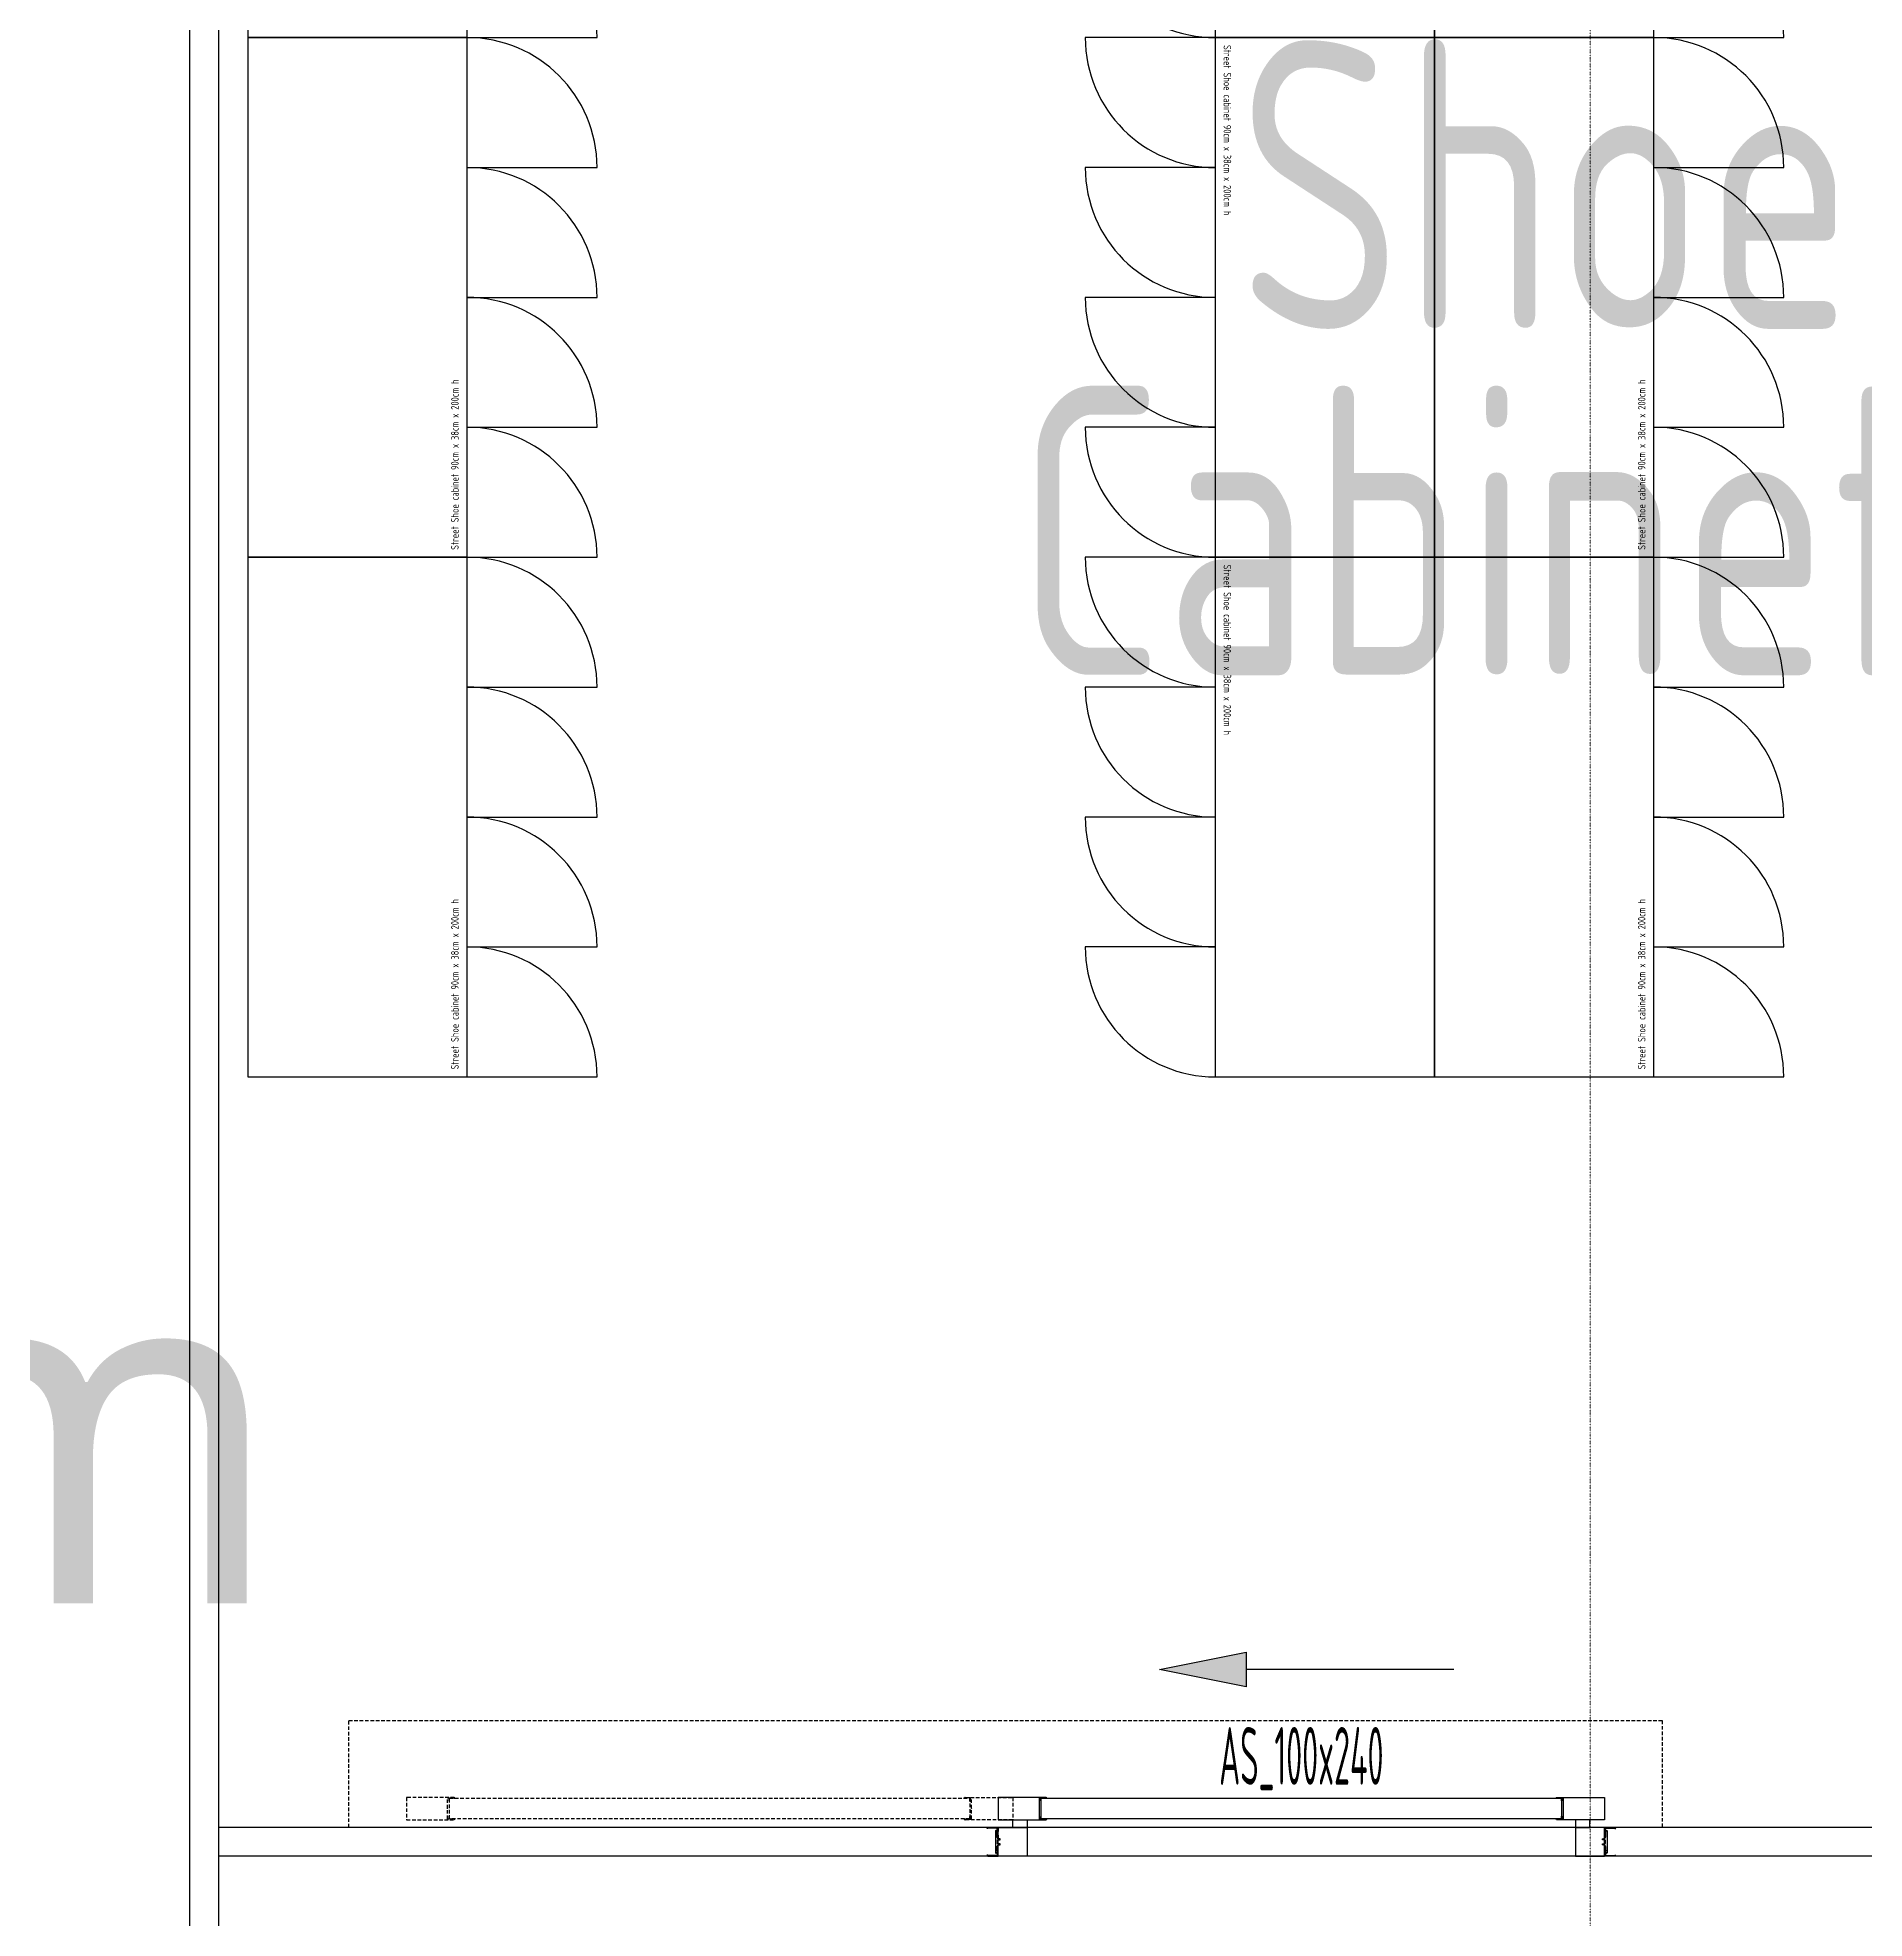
# Model space of a CAD drawing. Extents: x -32000 to 290600, y -111057 to 131250.
# Drawn here: x 258911 to 262075, y 7067 to 10325 of the extents above; entities that cross this region are included whole.
import ezdxf
from ezdxf.enums import TextEntityAlignment as Align

# ---------------------------------------------------------------- set-up
doc = ezdxf.new("R2010")
doc.units = 0
doc.header["$LTSCALE"] = 5
doc.linetypes.add('H12PL3$0$JJP_三點線', pattern=[0.9, 0.3, -0.15, 0, -0.15, 0, -0.15, 0, -0.15])
doc.linetypes.add('XFDP30$0$HIDDEN2', pattern=[0.1875, 0.125, -0.0625])
for name, color, linetype in [('H12PL3$0$A-ZONE', 252, 'Continuous'), ('H12PL3$0$S-GRID', 252, 'Continuous'), ('XFDP30$0$A-CR-TXT', 9, 'Continuous'), ('XFDP30$0$A-Door (50K)', 9, 'Continuous'), ('XFDP30$0$A-W-P2D (50K)', 9, 'Continuous'), ('XFDP30$0$B-Eq pattern (Belong to quotation) (50K)', 9, 'Continuous')]:
    doc.layers.add(name, color=color, linetype=linetype)
doc.styles.add('H12PL3$0$Standard', font='', dxfattribs={"width": 0.8})
doc.styles.add('XFDP30$0$AA-TXT', font='isocp.shx', dxfattribs={"width": 0.8, "bigfont": 'china.shx'})
doc.styles.get('H12PL3$0$Standard').set_extended_font_data('Microsoft JhengHei')

# ---------------------------------------------------------------- blocks, each defined once
blk = doc.blocks.new('XFDP30$0$GA2606')
blk.add_lwpolyline([(-13.2, 1), (-13.2, 0), (-15.7, 0), (-16, 0.3), (-16.3, 0), (-19.2, 0, -0.902738), (-19.3, 0.6), (-9.6, 2.6, 0.298217), (-8.7, 2), (-2.5, 2, 0.414214), (-1.5, 3), (-1.5, 18), (-2, 18), (-2, 19.8, -0.668179), (-1.7, 19.9), (0, 18.3), (0, 0), (-0.3, 0), (-2, 0)], format="xyb", close=True)
blk = doc.blocks.new('XFDP30$0$Door-100x000_AS')
at = {"ltscale": 5}
blk.add_hatch(color=256, dxfattribs=at).paths.add_polyline_path([(40.42, 32.86), (40.42, 26.86), (25.42, 29.86)])
for p, q in [((25.42, 29.86), (40.42, 32.86)), ((40.42, 32.86), (40.42, 26.86)), ((40.42, 26.86), (25.42, 29.86)), ((76.42, 29.86), (40.42, 29.86))]:
    blk.add_line(p, q)
at = {"color": 9, "linetype": 'XFDP30$0$HIDDEN2'}
blk.add_lwpolyline([(-115, 21), (112.5, 21), (112.5, 2.5), (-115, 2.5)], close=True, dxfattribs=at)
at = {"color": 1, "linetype": 'XFDP30$0$HIDDEN2'}
for points in [[(-104.97, 3.82), (-96.74, 3.82, 0.158507), (-96.72, 3.83), (-96.61, 3.91, 0.72636), (-96.63, 3.96), (-96.78, 3.96, 0.414214), (-96.8, 3.94, -0.414214), (-96.82, 3.92), (-97.53, 3.92, -0.414214), (-97.56, 3.95), (-97.56, 4.39, 0.414214), (-97.59, 4.42), (-97.63, 4.42, 0.414214), (-97.66, 4.39), (-97.66, 3.95, -0.414214), (-97.69, 3.92), (-97.85, 3.92, -0.414214), (-97.88, 3.95), (-97.88, 5.73), (-97.91, 5.76), (-97.88, 5.79), (-97.88, 7.57, -0.414214), (-97.85, 7.6), (-97.69, 7.6, -0.414214), (-97.66, 7.57), (-97.66, 7.13, 0.414214), (-97.63, 7.1), (-97.59, 7.1, 0.414214), (-97.56, 7.13), (-97.56, 7.57, -0.414214), (-97.53, 7.6), (-96.82, 7.6, -0.414214), (-96.8, 7.58), (-96.8, 7.58, 0.414214), (-96.78, 7.56), (-96.63, 7.56, 0.72636), (-96.61, 7.61), (-96.72, 7.69, 0.158507), (-96.74, 7.7), (-104.97, 7.7, 0.414214), (-105, 7.67), (-105, 3.85, 0.414214)], [(-0.03, 3.82), (-8.26, 3.82, -0.158507), (-8.28, 3.83), (-8.39, 3.91, -0.72636), (-8.37, 3.96), (-8.22, 3.96, -0.414214), (-8.2, 3.94, 0.414214), (-8.18, 3.92), (-7.47, 3.92, 0.414214), (-7.44, 3.95), (-7.44, 4.39, -0.414214), (-7.41, 4.42), (-7.37, 4.42, -0.414214), (-7.34, 4.39), (-7.34, 3.95, 0.414214), (-7.31, 3.92), (-7.15, 3.92, 0.414214), (-7.12, 3.95), (-7.12, 5.73), (-7.09, 5.76), (-7.12, 5.79), (-7.12, 7.57, 0.414214), (-7.15, 7.6), (-7.31, 7.6, 0.414214), (-7.34, 7.57), (-7.34, 7.13, -0.414214), (-7.37, 7.1), (-7.41, 7.1, -0.414214), (-7.44, 7.13), (-7.44, 7.57, 0.414214), (-7.47, 7.6), (-8.18, 7.6, 0.414214), (-8.2, 7.58), (-8.2, 7.58, -0.414214), (-8.22, 7.56), (-8.37, 7.56, -0.72636), (-8.39, 7.61), (-8.28, 7.69, -0.158507), (-8.26, 7.7), (-0.03, 7.7, -0.414214), (0, 7.67), (0, 3.85, -0.414214)]]:
    blk.add_lwpolyline(points, format="xyb", close=True, dxfattribs=at)
blk.add_lwpolyline([(-97.56, 3.98), (-97.56, 7.55), (-7.44, 7.55), (-7.44, 3.98)], close=True, dxfattribs=at)
for points in [[(-2.47, 3.82), (5.76, 3.82, 0.158507), (5.78, 3.83), (5.89, 3.91, 0.72636), (5.87, 3.96), (5.72, 3.96, 0.414214), (5.7, 3.94, -0.414214), (5.68, 3.92), (4.97, 3.92, -0.414214), (4.94, 3.95), (4.94, 4.39, 0.414214), (4.91, 4.42), (4.87, 4.42, 0.414214), (4.84, 4.39), (4.84, 3.95, -0.414214), (4.81, 3.92), (4.65, 3.92, -0.414214), (4.62, 3.95), (4.62, 5.73), (4.59, 5.76), (4.62, 5.79), (4.62, 7.57, -0.414214), (4.65, 7.6), (4.81, 7.6, -0.414214), (4.84, 7.57), (4.84, 7.13, 0.414214), (4.87, 7.1), (4.91, 7.1, 0.414214), (4.94, 7.13), (4.94, 7.57, -0.414214), (4.97, 7.6), (5.68, 7.6, -0.414214), (5.7, 7.58), (5.7, 7.58, 0.414214), (5.72, 7.56), (5.87, 7.56, 0.72636), (5.89, 7.61), (5.78, 7.69, 0.158507), (5.76, 7.7), (-2.47, 7.7, 0.414214), (-2.5, 7.67), (-2.5, 3.85, 0.414214)], [(102.47, 3.82), (94.24, 3.82, -0.158507), (94.22, 3.83), (94.11, 3.91, -0.72636), (94.13, 3.96), (94.28, 3.96, -0.414214), (94.3, 3.94, 0.414214), (94.32, 3.92), (95.03, 3.92, 0.414214), (95.06, 3.95), (95.06, 4.39, -0.414214), (95.09, 4.42), (95.13, 4.42, -0.414214), (95.16, 4.39), (95.16, 3.95, 0.414214), (95.19, 3.92), (95.35, 3.92, 0.414214), (95.38, 3.95), (95.38, 5.73), (95.41, 5.76), (95.38, 5.79), (95.38, 7.57, 0.414214), (95.35, 7.6), (95.19, 7.6, 0.414214), (95.16, 7.57), (95.16, 7.13, -0.414214), (95.13, 7.1), (95.09, 7.1, -0.414214), (95.06, 7.13), (95.06, 7.57, 0.414214), (95.03, 7.6), (94.32, 7.6, 0.414214), (94.3, 7.58), (94.3, 7.58, -0.414214), (94.28, 7.56), (94.13, 7.56, -0.72636), (94.11, 7.61), (94.22, 7.69, -0.158507), (94.24, 7.7), (102.47, 7.7, -0.414214), (102.5, 7.67), (102.5, 3.85, -0.414214)], [(-2.3, -0.53, 0.070096), (-2.29, -0.53, 0.334236), (-2.2, -0.54, 0.795363), (-2.25, -0.35), (-2.56, -0.35, -0.414214), (-2.66, -0.25), (-2.66, 0.25, -0.414214), (-2.56, 0.35), (-2.25, 0.35, 0.795363), (-2.2, 0.54, 0.334236), (-2.29, 0.53, 0.070096), (-2.3, 0.53, 0.06212), (-2.3, 0.53, -0.357966), (-2.34, 0.5, -0.114149), (-2.34, 0.5), (-2.47, 0.58, 0.520559), (-2.48, 0.57, -0.09816), (-2.49, 0.55, -0.704497), (-2.56, 0.57, 0.231019), (-2.68, 0.76, -0.259663), (-2.72, 0.83), (-2.72, 1.54, 0.250846), (-2.66, 1.61, 0.148829), (-2.66, 1.64), (-2.77, 1.93, 0.835879), (-2.96, 1.9), (-2.96, -1.9, 0.835879), (-2.77, -1.93), (-2.66, -1.64, 0.148829), (-2.66, -1.61, 0.250846), (-2.72, -1.54), (-2.72, -0.83, -0.259663), (-2.68, -0.76, 0.231019), (-2.56, -0.57, -0.704497), (-2.49, -0.55, -0.09816), (-2.48, -0.57, 0.520559), (-2.47, -0.58), (-2.34, -0.5, -0.114149), (-2.34, -0.5, -0.357966), (-2.3, -0.53, 0.06212)], [(102.3, -0.53, -0.070096), (102.29, -0.53, -0.334236), (102.2, -0.54, -0.795363), (102.25, -0.35), (102.56, -0.35, 0.414214), (102.66, -0.25), (102.66, 0.25, 0.414214), (102.56, 0.35), (102.25, 0.35, -0.795363), (102.2, 0.54, -0.334236), (102.29, 0.53, -0.070096), (102.3, 0.53, -0.06212), (102.3, 0.53, 0.357966), (102.34, 0.5, 0.114149), (102.34, 0.5), (102.47, 0.58, -0.520559), (102.48, 0.57, 0.09816), (102.49, 0.55, 0.704497), (102.56, 0.57, -0.231019), (102.68, 0.76, 0.259663), (102.72, 0.83), (102.72, 1.54, -0.250846), (102.66, 1.61, -0.148829), (102.66, 1.64), (102.77, 1.93, -0.835879), (102.96, 1.9), (102.96, -1.9, -0.835879), (102.77, -1.93), (102.66, -1.64, -0.148829), (102.66, -1.61, -0.250846), (102.72, -1.54), (102.72, -0.83, 0.259663), (102.68, -0.76, -0.231019), (102.56, -0.57, 0.704497), (102.49, -0.55, 0.09816), (102.48, -0.57, -0.520559), (102.47, -0.58), (102.34, -0.5, 0.114149), (102.34, -0.5, 0.357966), (102.3, -0.53, -0.06212)]]:
    blk.add_lwpolyline(points, format="xyb", close=True)
for points in [[(4.94, 3.98), (4.94, 7.55), (95.06, 7.55), (95.06, 3.98)], [(-2.5, 2.5), (2.5, 2.5), (2.5, -2.5), (-2.5, -2.5)], [(102.5, 2.5), (97.5, 2.5), (97.5, -2.5), (102.5, -2.5)]]:
    blk.add_lwpolyline(points, close=True)
at = {"ltscale": 5}
for points in [[(2.5, 2.5), (0.03, 2.5), (0.03, 3.82), (2.5, 3.82)], [(97.5, 2.5), (99.97, 2.5), (99.97, 3.82), (97.5, 3.82)]]:
    blk.add_lwpolyline(points, close=True, dxfattribs=at)
at = {"yscale": 0.09999999999990905}
for p, xscale, zscale, rotation in [((-2.5, 2.5), 0.09999999999990905, 0.09999999999990905, 90), ((102.5, 2.5), -0.09999999999990905, 0.1, 270), ((-2.5, -2.5), -0.09999999999990905, 0.1, 90), ((102.5, -2.5), 0.09999999999990905, 0.09999999999990905, 270)]:
    blk.add_blockref('XFDP30$0$GA2606', p, dxfattribs=dict(at, xscale=xscale, zscale=zscale, rotation=rotation))
at = {"color": 9, "style": 'XFDP30$0$AA-TXT', "width": 0.45}
blk.add_attdef('100X240', text='', height=10, dxfattribs=at).set_placement((50, 14.43), align=Align.MIDDLE)
blk = doc.blocks.new('XFDP30$0$~street shoe cabinet_900x380')
for p, q in [((900, 380), (0, 380)), ((0, 380), (0, 0)), ((900, 0), (900, 380)), ((0, 0), (900, 0)), ((675, 0), (675, -225)), ((0, 0), (0, -225)), ((225, 0), (225, -225)), ((450, 0), (450, -225))]:
    blk.add_line(p, q)
for centre in [(0, 0), (225, 0), (450, 0), (675, 0)]:
    blk.add_arc(centre, 225, 270, 0)
at = {"color": 1, "style": 'XFDP30$0$AA-TXT', "width": 0.8}
blk.add_text('Street Shoe cabinet 90cm x 38cm x 200cm h', height=13, dxfattribs=at).set_placement((12.8, 14.7))
blk = doc.blocks.new('XFDP30')
at = {"layer": 'XFDP30$0$A-W-P2D (50K)'}
for p, q in [((259175, 2375), (259175, 13025)), ((259225, 2425), (259225, 13025)), ((263250, 7225), (259225, 7225)), ((263250, 7175), (259225, 7175))]:
    blk.add_line(p, q, dxfattribs=at)
at = {"layer": 'XFDP30$0$A-Door (50K)', "xscale": 10, "yscale": 10, "zscale": 10}
blk.add_blockref('XFDP30$0$Door-100x000_AS', (260600, 7200), dxfattribs=at).add_auto_attribs({'100X240': 'AS_100x240'})
at = {"layer": 'XFDP30$0$B-Eq pattern (Belong to quotation) (50K)'}
for p, rotation in [((259655, 10325), 90), ((260950.7, 11225), 270), ((261710.7, 10325), 90), ((259655, 9425), 90), ((260950.7, 10325), 270), ((261710.7, 9425), 90), ((259655, 8525), 90), ((260950.7, 9425), 270), ((261710.7, 8525), 90)]:
    blk.add_blockref('XFDP30$0$~street shoe cabinet_900x380', p, dxfattribs=dict(at, rotation=rotation))
at = {"layer": 'XFDP30$0$A-CR-TXT', "style": 'XFDP30$0$AA-TXT', "width": 0.8}
for s, p in [('Shoe', (261524.3, 9820.5)), ('Cabinets', (261524.3, 9220.5))]:
    blk.add_text(s, height=500, dxfattribs=at).set_placement(p, align=Align.CENTER)
blk = doc.blocks.new('H12PL3')
at = {"layer": 'H12PL3$0$S-GRID', "linetype": 'H12PL3$0$JJP_三點線', "lineweight": 0}
blk.add_line((261600, 128250), (261600, -28000), dxfattribs=at)
blk.add_blockref('XFDP30', (0, 0))
at = {"layer": 'H12PL3$0$A-ZONE', "style": 'H12PL3$0$Standard'}
blk.add_text('Growning Room ', height=600, dxfattribs=at).set_placement((256441.88, 8213.18), align=Align.TOP_CENTER)

msp = doc.modelspace()

# ---------------------------------------------------------------- block references
msp.add_blockref('H12PL3', (0, 0))

doc.saveas('drawing.dxf')
